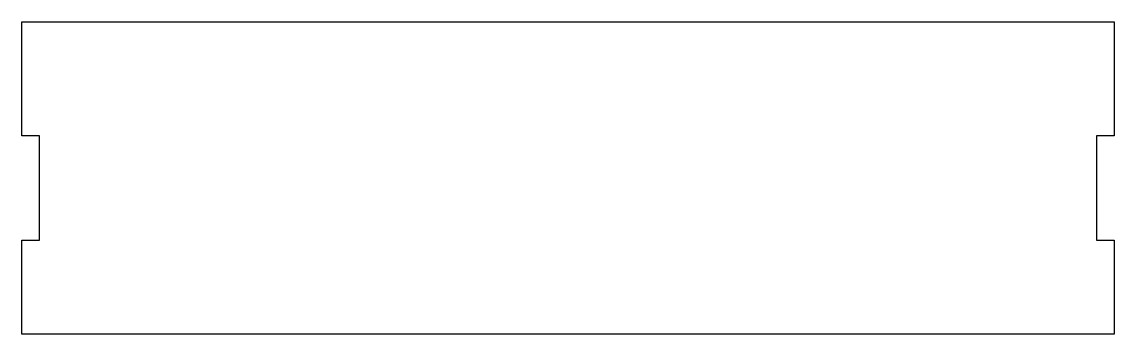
# Model space of a CAD drawing. Header units: millimetres. Extents: x -183 to 3, y 0 to 53.
import ezdxf

# ---------------------------------------------------------------- set-up
doc = ezdxf.new("R2010")
doc.units = ezdxf.units.MM
doc.layers.get('0').update_dxf_attribs({"linetype": 'CONTINUOUS'})

msp = doc.modelspace()

# ---------------------------------------------------------------- linework, layer by layer
msp.add_lwpolyline([(3.24, 53.04), (3.24, 33.6), (0.24, 33.6), (0.24, 15.75), (3.24, 15.75), (3.24, -0.27), (-183, -0.27), (-183, 15.75), (-180, 15.75), (-180, 33.6), (-183, 33.6), (-183, 53.04)], close=True)

doc.saveas('drawing.dxf')
